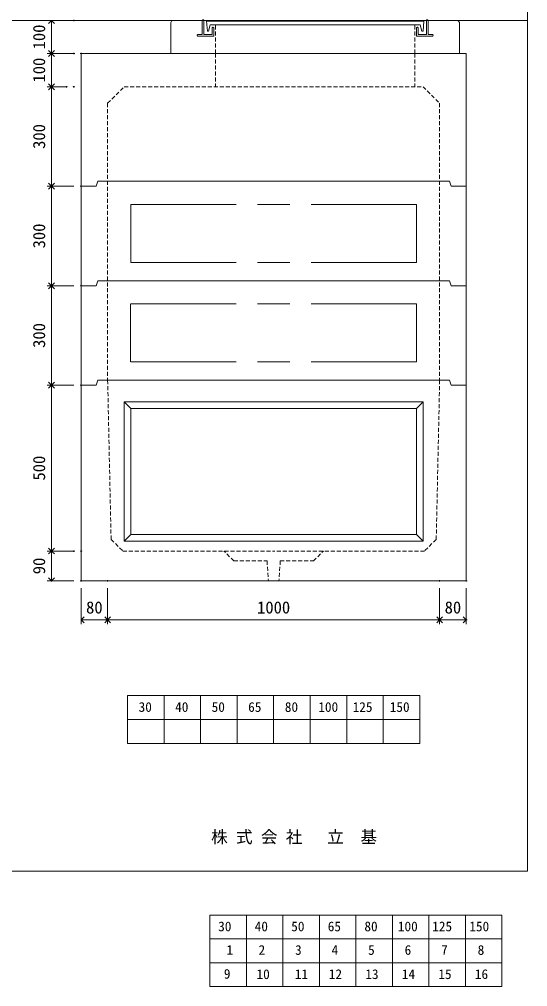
# Model space of a CAD drawing. Units: millimetres, scale not verified. Extents: x -4890 to 18490, y -2312 to 2312.
# Drawn here: x 3359 to 4890, y -2312 to 605 of the extents above; entities that cross this region are included whole.
import ezdxf
from ezdxf.enums import TextEntityAlignment as Align

# ---------------------------------------------------------------- set-up
doc = ezdxf.new("R2010")
doc.units = ezdxf.units.MM
doc.header["$LTSCALE"] = 10
doc.header["$PDMODE"] = 32
doc.header["$PDSIZE"] = 2
doc.linetypes.add('DASHED1', pattern=[1.8, 1.2, -0.6])
doc.linetypes.add('USER2', pattern=[50.8, 31.75, -6.35, 6.35, -6.35])
doc.layers.add('0-1_Defpoints', color=7, linetype='Continuous')
for name, color, linetype, lineweight in [('0-2_waku', 7, 'Continuous', 18), ('0-3_gaikei', 7, 'Continuous', 18), ('0-4_kakure', 7, 'DASHED1', 5), ('0-5_sunpou', 7, 'Continuous', 5), ('0-9_uchigawa', 6, 'Continuous', 18), ('0-B_futa', 3, 'Continuous', 18), ('0-C_GL', 4, 'Continuous', 18), ('0-E_文字１', 7, 'Continuous', 18), ('1-3_uchigawa2', 6, 'USER2', 18), ('1-5_文字２', 7, 'Continuous', 5)]:
    doc.layers.add(name, color=color, linetype=linetype, lineweight=lineweight)
doc.styles.add('ＭＳ ゴシック', font='')
doc.styles.get('ＭＳ ゴシック').set_extended_font_data('MS Gothic')

# ---------------------------------------------------------------- blocks, each defined once
blk = doc.blocks.new('_Open90')
at = {"layer": '0-5_sunpou'}
blk.add_line((0, 0), (-1, 0), dxfattribs=at)
blk.add_lwpolyline([(-0.5, 0.5), (0, 0), (-0.5, -0.5)], dxfattribs=at)
blk = doc.blocks.new('D94')
at = {"layer": '0-1_Defpoints'}
for p in [(4992.32, 1104.36), (5072.32, 1104.36), (5072.32, 986.94)]:
    blk.add_point(p, dxfattribs=at)
at = {"layer": '0-5_sunpou'}
for p, q in [((4992.32, 1082.36), (4992.32, 973.94)), ((5072.32, 1082.36), (5072.32, 973.94)), ((5010.32, 986.94), (5054.32, 986.94))]:
    blk.add_line(p, q, dxfattribs=at)
at = {"layer": '0-5_sunpou', "xscale": 18, "yscale": 18, "rotation": 180}
blk.add_blockref('_Open90', (4992.32, 986.94), dxfattribs=at)
at = {"layer": '0-5_sunpou', "xscale": 18, "yscale": 18}
blk.add_blockref('_Open90', (5072.32, 986.94), dxfattribs=at)
at = {"layer": '0-5_sunpou', "style": 'ＭＳ ゴシック'}
blk.add_text('80', height=36.66, dxfattribs=at).set_placement((5007.32, 994.94), align=Align.BOTTOM_LEFT)
blk = doc.blocks.new('D95')
at = {"layer": '0-1_Defpoints'}
for p in [(5072.32, 1104.36), (6072.32, 1104.36), (6072.32, 986.94)]:
    blk.add_point(p, dxfattribs=at)
at = {"layer": '0-5_sunpou'}
for p, q in [((5072.32, 1082.36), (5072.32, 973.94)), ((6072.32, 1082.36), (6072.32, 973.94)), ((5090.32, 986.94), (6054.32, 986.94))]:
    blk.add_line(p, q, dxfattribs=at)
at = {"layer": '0-5_sunpou', "xscale": 18, "yscale": 18, "rotation": 180}
blk.add_blockref('_Open90', (5072.32, 986.94), dxfattribs=at)
at = {"layer": '0-5_sunpou', "xscale": 18, "yscale": 18}
blk.add_blockref('_Open90', (6072.32, 986.94), dxfattribs=at)
at = {"layer": '0-5_sunpou', "style": 'ＭＳ ゴシック'}
blk.add_text('1000', height=36.66, dxfattribs=at).set_placement((5522.32, 994.94), align=Align.BOTTOM_LEFT)
blk = doc.blocks.new('D96')
at = {"layer": '0-1_Defpoints'}
for p in [(6072.32, 1104.36), (6152.32, 1104.36), (6152.32, 986.94)]:
    blk.add_point(p, dxfattribs=at)
at = {"layer": '0-5_sunpou'}
for p, q in [((6072.32, 1082.36), (6072.32, 973.94)), ((6152.32, 1082.36), (6152.32, 973.94)), ((6090.32, 986.94), (6134.32, 986.94))]:
    blk.add_line(p, q, dxfattribs=at)
at = {"layer": '0-5_sunpou', "xscale": 18, "yscale": 18, "rotation": 180}
blk.add_blockref('_Open90', (6072.32, 986.94), dxfattribs=at)
at = {"layer": '0-5_sunpou', "xscale": 18, "yscale": 18}
blk.add_blockref('_Open90', (6152.32, 986.94), dxfattribs=at)
at = {"layer": '0-5_sunpou', "style": 'ＭＳ ゴシック'}
blk.add_text('80', height=36.66, dxfattribs=at).set_placement((6087.32, 994.94), align=Align.BOTTOM_LEFT)
blk = doc.blocks.new('D97')
at = {"layer": '0-1_Defpoints'}
for p in [(4992.32, 1194.36), (4903, 1104.36), (4992.32, 1104.36)]:
    blk.add_point(p, dxfattribs=at)
at = {"layer": '0-5_sunpou'}
for p, q in [((4970.32, 1194.36), (4890, 1194.36)), ((4903, 1176.36), (4903, 1122.36)), ((4970.32, 1104.36), (4890, 1104.36))]:
    blk.add_line(p, q, dxfattribs=at)
at = {"layer": '0-5_sunpou', "xscale": 18, "yscale": 18}
for p, rotation in [((4903, 1194.36), 90), ((4903, 1104.36), 270)]:
    blk.add_blockref('_Open90', p, dxfattribs=dict(at, rotation=rotation))
at = {"layer": '0-5_sunpou', "style": 'ＭＳ ゴシック'}
blk.add_text('90', height=36.66, rotation=90, dxfattribs=at).set_placement((4895, 1124.36), align=Align.BOTTOM_LEFT)
blk = doc.blocks.new('D98')
at = {"layer": '0-1_Defpoints'}
for p in [(4992.32, 1694.36), (4903, 1194.36), (4970.32, 1194.36)]:
    blk.add_point(p, dxfattribs=at)
at = {"layer": '0-5_sunpou'}
for p, q in [((4970.32, 1694.36), (4890, 1694.36)), ((4903, 1676.36), (4903, 1212.36)), ((4948.32, 1194.36), (4890, 1194.36))]:
    blk.add_line(p, q, dxfattribs=at)
at = {"layer": '0-5_sunpou', "xscale": 18, "yscale": 18}
for p, rotation in [((4903, 1694.36), 90), ((4903, 1194.36), 270)]:
    blk.add_blockref('_Open90', p, dxfattribs=dict(at, rotation=rotation))
at = {"layer": '0-5_sunpou', "style": 'ＭＳ ゴシック'}
blk.add_text('500', height=36.66, rotation=90, dxfattribs=at).set_placement((4895, 1406.86), align=Align.BOTTOM_LEFT)
blk = doc.blocks.new('D99')
at = {"layer": '0-1_Defpoints'}
for p in [(4970.32, 2794.36), (4903, 2694.36), (4992.32, 2694.36)]:
    blk.add_point(p, dxfattribs=at)
at = {"layer": '0-5_sunpou'}
for p, q in [((4948.32, 2794.36), (4890, 2794.36)), ((4903, 2776.36), (4903, 2712.36)), ((4970.32, 2694.36), (4890, 2694.36))]:
    blk.add_line(p, q, dxfattribs=at)
at = {"layer": '0-5_sunpou', "xscale": 18, "yscale": 18}
for p, rotation in [((4903, 2794.36), 90), ((4903, 2694.36), 270)]:
    blk.add_blockref('_Open90', p, dxfattribs=dict(at, rotation=rotation))
at = {"layer": '0-5_sunpou', "style": 'ＭＳ ゴシック'}
blk.add_text('100', height=36.66, rotation=90, dxfattribs=at).set_placement((4895, 2706.86), align=Align.BOTTOM_LEFT)
blk = doc.blocks.new('D100')
at = {"layer": '0-1_Defpoints'}
for p in [(4970.32, 2694.36), (4903, 2594.36), (4970.32, 2594.36)]:
    blk.add_point(p, dxfattribs=at)
at = {"layer": '0-5_sunpou'}
for p, q in [((4948.32, 2694.36), (4890, 2694.36)), ((4903, 2676.36), (4903, 2612.36)), ((4948.32, 2594.36), (4890, 2594.36))]:
    blk.add_line(p, q, dxfattribs=at)
at = {"layer": '0-5_sunpou', "xscale": 18, "yscale": 18}
for p, rotation in [((4903, 2694.36), 90), ((4903, 2594.36), 270)]:
    blk.add_blockref('_Open90', p, dxfattribs=dict(at, rotation=rotation))
at = {"layer": '0-5_sunpou', "style": 'ＭＳ ゴシック'}
blk.add_text('100', height=36.66, rotation=90, dxfattribs=at).set_placement((4895, 2606.86), align=Align.BOTTOM_LEFT)
blk = doc.blocks.new('D101')
at = {"layer": '0-1_Defpoints'}
for p in [(4948.32, 2594.36), (4903, 2294.36), (4992.32, 2294.36)]:
    blk.add_point(p, dxfattribs=at)
at = {"layer": '0-5_sunpou'}
for p, q in [((4926.32, 2594.36), (4890, 2594.36)), ((4903, 2576.36), (4903, 2312.36)), ((4970.32, 2294.36), (4890, 2294.36))]:
    blk.add_line(p, q, dxfattribs=at)
at = {"layer": '0-5_sunpou', "xscale": 18, "yscale": 18}
for p, rotation in [((4903, 2594.36), 90), ((4903, 2294.36), 270)]:
    blk.add_blockref('_Open90', p, dxfattribs=dict(at, rotation=rotation))
at = {"layer": '0-5_sunpou', "style": 'ＭＳ ゴシック'}
blk.add_text('300', height=36.66, rotation=90, dxfattribs=at).set_placement((4895, 2406.86), align=Align.BOTTOM_LEFT)
blk = doc.blocks.new('D102')
at = {"layer": '0-1_Defpoints'}
for p in [(4992.32, 2294.36), (4903, 1994.36), (4992.32, 1994.36)]:
    blk.add_point(p, dxfattribs=at)
at = {"layer": '0-5_sunpou'}
for p, q in [((4970.32, 2294.36), (4890, 2294.36)), ((4903, 2276.36), (4903, 2012.36)), ((4970.32, 1994.36), (4890, 1994.36))]:
    blk.add_line(p, q, dxfattribs=at)
at = {"layer": '0-5_sunpou', "xscale": 18, "yscale": 18}
for p, rotation in [((4903, 2294.36), 90), ((4903, 1994.36), 270)]:
    blk.add_blockref('_Open90', p, dxfattribs=dict(at, rotation=rotation))
at = {"layer": '0-5_sunpou', "style": 'ＭＳ ゴシック'}
blk.add_text('300', height=36.66, rotation=90, dxfattribs=at).set_placement((4895, 2106.86), align=Align.BOTTOM_LEFT)
blk = doc.blocks.new('D103')
at = {"layer": '0-1_Defpoints'}
for p in [(4992.32, 1994.36), (4903, 1694.36), (4992.32, 1694.36)]:
    blk.add_point(p, dxfattribs=at)
at = {"layer": '0-5_sunpou'}
for p, q in [((4970.32, 1994.36), (4890, 1994.36)), ((4903, 1976.36), (4903, 1712.36)), ((4970.32, 1694.36), (4890, 1694.36))]:
    blk.add_line(p, q, dxfattribs=at)
at = {"layer": '0-5_sunpou', "xscale": 18, "yscale": 18}
for p, rotation in [((4903, 1994.36), 90), ((4903, 1694.36), 270)]:
    blk.add_blockref('_Open90', p, dxfattribs=dict(at, rotation=rotation))
at = {"layer": '0-5_sunpou', "style": 'ＭＳ ゴシック'}
blk.add_text('300', height=36.66, rotation=90, dxfattribs=at).set_placement((4895, 1806.86), align=Align.BOTTOM_LEFT)

msp = doc.modelspace()

# ---------------------------------------------------------------- linework, layer by layer
at = {"layer": '0-2_waku'}
for p, q in [((4890.06, 2311.88), (4890.06, -1963.12)), ((3685.06, -1434.12), (3685.06, -1578.12)), ((3685.06, -1434.12), (3685.06, -1578.12)), ((3685.06, -1434.12), (3685.06, -1578.12)), ((3685.06, -1434.12), (3685.06, -1578.12)), ((3685.06, -1434.12), (4565.06, -1434.12)), ((3795.06, -1434.12), (3795.06, -1578.12)), ((3905.06, -1434.12), (3905.06, -1578.12)), ((3905.06, -1434.12), (3905.06, -1578.12)), ((4015.06, -1434.12), (4015.06, -1578.12)), ((4125.06, -1434.12), (4125.06, -1578.12)), ((4235.06, -1434.12), (4235.06, -1578.12)), ((4345.06, -1434.12), (4345.06, -1578.12)), ((4455.06, -1434.12), (4455.06, -1578.12)), ((4565.06, -1434.12), (4565.06, -1578.12)), ((3685.06, -1506.12), (4565.06, -1506.12)), ((3685.06, -1578.12), (4565.06, -1578.12)), ((-1229.94, -1963.12), (4890.06, -1963.12)), ((-1229.94, -1963.12), (4890.06, -1963.12))]:
    msp.add_line(p, q, dxfattribs=at)
at = {"layer": '0-3_gaikei'}
for p, q in [((3815.06, 501.88), (3815.06, 591.88)), ((3825.06, 601.88), (3910.06, 601.88)), ((4590.06, 601.88), (4675.06, 601.88)), ((4685.06, 501.88), (4685.06, 591.88)), ((3545.06, 501.88), (4705.06, 501.88)), ((3545.06, 501.88), (3545.06, -888.12)), ((3590.56, 501.88), (3545.06, 501.88)), ((3815.06, 501.88), (3925.06, 501.88)), ((3815.06, 501.88), (3925.06, 501.88)), ((3815.06, 501.88), (3925.06, 501.88)), ((3815.06, 501.88), (3925.06, 501.88)), ((3815.06, 501.88), (3925.06, 501.88)), ((3815.06, 501.88), (3925.06, 501.88)), ((3850.06, 501.88), (4650.06, 501.88)), ((3850.06, 501.88), (4650.06, 501.88)), ((3850.06, 501.88), (4650.06, 501.88)), ((3850.06, 501.88), (4650.06, 501.88)), ((4685.06, 501.88), (4575.06, 501.88)), ((4685.06, 501.88), (4575.06, 501.88)), ((4685.06, 501.88), (4575.06, 501.88)), ((4685.06, 501.88), (4575.06, 501.88)), ((4685.06, 501.88), (4575.06, 501.88)), ((4685.06, 501.88), (4575.06, 501.88)), ((4685.06, 501.88), (4575.06, 501.88)), ((4685.06, 501.88), (4575.06, 501.88)), ((4705.06, 501.88), (4705.06, -888.12)), ((4125.06, 116.88), (3595.06, 116.88)), ((4655.06, 116.88), (4125.06, 116.88)), ((4655.06, 116.88), (4660.06, 101.88)), ((4705.06, 101.88), (4660.06, 101.88)), ((4680.06, 101.88), (4705.06, 101.88)), ((4680.06, 101.88), (4705.06, 101.88)), ((4125.06, -183.12), (3595.06, -183.12)), ((4655.06, -183.12), (4125.06, -183.12)), ((4655.06, -183.12), (4660.06, -198.12)), ((4705.06, -198.12), (4660.06, -198.12)), ((4680.06, -198.12), (4705.06, -198.12)), ((4680.06, -198.12), (4705.06, -198.12)), ((4125.06, -483.12), (3595.06, -483.12)), ((4655.06, -483.12), (4125.06, -483.12)), ((4655.06, -483.12), (4660.06, -498.12)), ((3545.06, -498.12), (3545.06, -1088.12)), ((4705.06, -498.12), (4660.06, -498.12)), ((4680.06, -498.12), (4705.06, -498.12)), ((4680.06, -498.12), (4705.06, -498.12))]:
    msp.add_line(p, q, dxfattribs=at)
for points in [[(3595.06, 116.88), (3590.06, 101.88), (3545.06, 101.88)], [(3595.06, -183.12), (3590.06, -198.12), (3545.06, -198.12)], [(3595.06, -483.12), (3590.06, -498.12), (3545.06, -498.12)], [(3545.06, -1088.12), (4705.06, -1088.12), (4705.06, -498.12)]]:
    msp.add_lwpolyline(points, dxfattribs=at)
for centre, radius, start, end in [((3824.48, 592.46), 9.44, 86.47383, 183.52617), ((4675.39, 592.21), 9.68, 358.04251, 91.95749)]:
    msp.add_arc(centre, radius, start, end, dxfattribs=at)
at = {"layer": '0-4_kakure'}
for p, q in [((3950.06, 501.88), (3950.06, 588.38)), ((4550.06, 501.88), (4550.06, 588.38)), ((3950.06, 501.88), (3950.06, 401.88)), ((4550.06, 501.88), (4550.06, 401.88)), ((3625.06, 351.88), (3675.06, 401.88)), ((3675.06, 401.88), (4575.06, 401.88)), ((4575.06, 401.88), (4625.06, 351.88)), ((3625.06, 351.88), (3625.06, -483.12)), ((4625.06, 351.88), (4625.06, -483.12)), ((3635.38, -963.12), (3625.06, -483.12)), ((4625.06, -483.12), (4614.74, -963.12)), ((3635.38, -963.12), (3671.14, -998.12)), ((3671.14, -998.12), (4125.06, -998.12)), ((4005.06, -1028.12), (3975.06, -998.12)), ((4245.06, -1028.12), (4275.06, -998.12)), ((4005.06, -1028.12), (4105.06, -1028.12)), ((4105.06, -1028.12), (4109.06, -1088.12)), ((4145.06, -1028.12), (4141.06, -1088.12)), ((4145.06, -1028.12), (4245.06, -1028.12))]:
    msp.add_line(p, q, dxfattribs=at)
msp.add_lwpolyline([(4614.74, -963.12), (4578.97, -998.12), (4125.06, -998.12)], dxfattribs=at)
at = {"layer": '0-9_uchigawa'}
for p, q in [((3675.06, -548.12), (3695.06, -568.12)), ((3675.06, -548.12), (3695.06, -568.12)), ((3675.06, -968.12), (3675.06, -548.12)), ((4575.06, -968.12), (4575.06, -548.12)), ((3695.06, -568.12), (4125.06, -568.12)), ((3695.06, -568.12), (4125.06, -568.12)), ((3695.06, -948.12), (3695.06, -568.12)), ((4555.06, -948.12), (4555.06, -568.12)), ((3675.06, -968.12), (3695.06, -948.12)), ((3695.06, -948.12), (4555.06, -948.12)), ((4575.06, -968.12), (4555.06, -948.12)), ((3675.06, -968.12), (4575.06, -968.12))]:
    msp.add_line(p, q, dxfattribs=at)
for points in [[(3675.06, -548.12), (4125.06, -548.12), (4575.06, -548.12)], [(3675.06, -548.12), (4125.06, -548.12), (4575.06, -548.12)], [(4125.06, -568.12), (4555.06, -568.12), (4575.06, -548.12)], [(4125.06, -568.12), (4555.06, -568.12), (4575.06, -548.12)]]:
    msp.add_lwpolyline(points, dxfattribs=at)
at = {"layer": '0-B_futa'}
for p, q in [((3910.06, 601.88), (3910.06, 558.88)), ((3912.06, 603.88), (3915.06, 603.88)), ((3915.06, 603.88), (3915.06, 558.88)), ((3922.87, 599.38), (4577.2, 599.38)), ((3922.87, 599.38), (3925.36, 569.38)), ((3933.39, 588.38), (3929.07, 569.38)), ((3933.39, 588.38), (4566.73, 588.38)), ((4566.73, 588.38), (4571.04, 569.38)), ((4577.2, 599.38), (4574.95, 569.38)), ((4585.06, 603.88), (4585.06, 558.88)), ((4585.06, 603.88), (4588.06, 603.88)), ((4590.06, 601.88), (4590.06, 558.88)), ((3895.06, 556.88), (3895.06, 555.88)), ((3897.06, 558.88), (3910.06, 558.88)), ((3915.06, 558.88), (3940.06, 558.88)), ((3925.36, 569.38), (3929.07, 569.38)), ((3940.06, 578.88), (3940.06, 558.88)), ((3942.06, 580.88), (3943.06, 580.88)), ((3945.06, 578.88), (3945.06, 553.88)), ((4555.06, 578.88), (4555.06, 553.88)), ((4558.06, 580.88), (4557.06, 580.88)), ((4560.06, 578.88), (4560.06, 558.88)), ((4585.06, 558.88), (4560.06, 558.88)), ((4574.95, 569.38), (4571.04, 569.38)), ((4603.06, 558.88), (4590.06, 558.88)), ((4605.06, 556.88), (4605.06, 555.88)), ((3945.06, 553.88), (3897.06, 553.88)), ((4555.06, 553.88), (4603.06, 553.88))]:
    msp.add_line(p, q, dxfattribs=at)
for centre, start, end in [((3912.06, 601.88), 90, 180), ((4588.06, 601.88), 0, 90), ((3897.06, 556.88), 90, 180), ((3897.06, 555.88), 180, 270), ((3942.06, 578.88), 90, 180), ((3943.06, 578.88), 0, 90), ((4557.06, 578.88), 90, 180), ((4558.06, 578.88), 0, 90), ((4603.06, 556.88), 0, 90), ((4603.06, 555.88), 270, 0)]:
    msp.add_arc(centre, 2, start, end, dxfattribs=at)
at = {"layer": '0-C_GL'}
msp.add_line((-1229.94, 601.88), (4890.06, 601.88), dxfattribs=at)
at = {"layer": '1-3_uchigawa2'}
for p, q in [((3695.06, 46.88), (4125.06, 46.88)), ((3695.06, 46.88), (3695.06, -128.12)), ((4555.06, 46.88), (4125.06, 46.88)), ((4555.06, 46.88), (4555.06, -128.12)), ((3695.06, -128.12), (4125.06, -128.12)), ((4555.06, -128.12), (4125.06, -128.12)), ((3694.21, -253.12), (3694.21, -428.12)), ((3695.06, -253.12), (4125.06, -253.12)), ((4555.06, -253.12), (4125.06, -253.12)), ((4555.06, -253.12), (4555.06, -428.12)), ((3695.06, -428.12), (4125.06, -428.12)), ((4555.06, -428.12), (4125.06, -428.12))]:
    msp.add_line(p, q, dxfattribs=at)
at = {"layer": '1-5_文字２'}
for p, q in [((3932.8, -2095.63), (3932.8, -2239.63)), ((3932.8, -2095.63), (3932.8, -2239.63)), ((3932.8, -2095.63), (3932.8, -2239.63)), ((3932.8, -2095.63), (3932.8, -2239.63)), ((3932.8, -2095.63), (4812.8, -2095.63)), ((3932.8, -2095.63), (3932.8, -2239.63)), ((3932.8, -2095.63), (3932.8, -2239.63)), ((3932.8, -2095.63), (3932.8, -2239.63)), ((3932.8, -2095.63), (3932.8, -2239.63)), ((3932.8, -2095.63), (4812.8, -2095.63)), ((4042.8, -2095.63), (4042.8, -2239.63)), ((4042.8, -2095.63), (4042.8, -2239.63)), ((4152.8, -2095.63), (4152.8, -2239.63)), ((4152.8, -2095.63), (4152.8, -2239.63)), ((4152.8, -2095.63), (4152.8, -2239.63)), ((4152.8, -2095.63), (4152.8, -2239.63)), ((4262.8, -2095.63), (4262.8, -2239.63)), ((4262.8, -2095.63), (4262.8, -2239.63)), ((4372.8, -2095.63), (4372.8, -2239.63)), ((4372.8, -2095.63), (4372.8, -2239.63)), ((4482.8, -2095.63), (4482.8, -2239.63)), ((4482.8, -2095.63), (4482.8, -2239.63)), ((4592.8, -2095.63), (4592.8, -2239.63)), ((4592.8, -2095.63), (4592.8, -2239.63)), ((4702.8, -2095.63), (4702.8, -2239.63)), ((4702.8, -2095.63), (4702.8, -2239.63)), ((4812.8, -2095.63), (4812.8, -2239.63)), ((4812.8, -2095.63), (4812.8, -2239.63)), ((3932.8, -2167.63), (4812.8, -2167.63)), ((3932.8, -2167.63), (4812.8, -2167.63)), ((3932.8, -2239.63), (4812.8, -2239.63)), ((3932.8, -2239.63), (4812.8, -2239.63)), ((3932.8, -2239.63), (3932.8, -2311.63)), ((3932.8, -2239.63), (3932.8, -2311.63)), ((3932.8, -2239.63), (3932.8, -2311.63)), ((3932.8, -2239.63), (3932.8, -2311.63)), ((3932.8, -2239.63), (4812.8, -2239.63)), ((3932.8, -2239.63), (3932.8, -2311.63)), ((3932.8, -2239.63), (3932.8, -2311.63)), ((3932.8, -2239.63), (3932.8, -2311.63)), ((3932.8, -2239.63), (3932.8, -2311.63)), ((3932.8, -2239.63), (4812.8, -2239.63)), ((4042.8, -2239.63), (4042.8, -2311.63)), ((4042.8, -2239.63), (4042.8, -2311.63)), ((4152.8, -2239.63), (4152.8, -2311.63)), ((4152.8, -2239.63), (4152.8, -2311.63)), ((4152.8, -2239.63), (4152.8, -2311.63)), ((4152.8, -2239.63), (4152.8, -2311.63)), ((4262.8, -2239.63), (4262.8, -2311.63)), ((4262.8, -2239.63), (4262.8, -2311.63)), ((4372.8, -2239.63), (4372.8, -2311.63)), ((4372.8, -2239.63), (4372.8, -2311.63)), ((4482.8, -2239.63), (4482.8, -2311.63)), ((4482.8, -2239.63), (4482.8, -2311.63)), ((4592.8, -2239.63), (4592.8, -2311.63)), ((4592.8, -2239.63), (4592.8, -2311.63)), ((4702.8, -2239.63), (4702.8, -2311.63)), ((4702.8, -2239.63), (4702.8, -2311.63)), ((4812.8, -2239.63), (4812.8, -2311.63)), ((4812.8, -2239.63), (4812.8, -2311.63)), ((3932.8, -2311.63), (4812.8, -2311.63)), ((3932.8, -2311.63), (4812.8, -2311.63))]:
    msp.add_line(p, q, dxfattribs=at)

# ---------------------------------------------------------------- block references
at = {"layer": '0-5_sunpou'}
for name in ['D99', 'D100', 'D101', 'D102', 'D103', 'D98', 'D97', 'D94', 'D95', 'D96']:
    msp.add_blockref(name, (-1447.26, -2192.49), dxfattribs=at)

# ---------------------------------------------------------------- texts
at = {"layer": '0-E_文字１', "style": 'ＭＳ ゴシック'}
for s, height, p in [('30', 29.33, (3718.29, -1491.94)), ('40', 29.33, (3828.29, -1491.94)), ('50', 29.33, (3938.29, -1491.94)), ('65', 29.33, (4048.29, -1491.94)), ('80', 29.33, (4158.7, -1491.94)), ('100', 29.33, (4259.57, -1491.94)), ('125', 29.33, (4362.96, -1491.94)), ('150', 29.33, (4474.72, -1491.94)), ('株 式 会 社 \u3000立\u3000基', 36.66, (3936.59, -1889.48))]:
    msp.add_text(s, height=height, dxfattribs=at).set_placement(p, align=Align.BOTTOM_LEFT)
at = {"layer": '1-5_文字２', "style": 'ＭＳ ゴシック'}
for s, p in [('30', (3957.95, -2153.45)), ('30', (3957.95, -2153.45)), ('40', (4067.95, -2153.45)), ('40', (4067.95, -2153.45)), ('50', (4177.95, -2153.45)), ('50', (4177.95, -2153.45)), ('65', (4287.95, -2153.45)), ('65', (4287.95, -2153.45)), ('80', (4398.36, -2153.45)), ('80', (4398.36, -2153.45)), ('100', (4499.23, -2153.45)), ('100', (4499.23, -2153.45)), ('125', (4602.62, -2153.45)), ('125', (4602.62, -2153.45)), ('150', (4714.38, -2153.45)), ('150', (4714.38, -2153.45)), ('1', (3983.1, -2224.48)), ('2', (4079.53, -2224.48)), ('3', (4189.53, -2224.48)), ('4', (4299.53, -2224.48)), ('5', (4409.53, -2224.48)), ('6', (4519.53, -2224.48)), ('7', (4629.53, -2224.48)), ('8', (4739.53, -2224.48)), ('9', (3975.03, -2296.48)), ('10', (4073.45, -2297.45)), ('11', (4188.94, -2297.45)), ('12', (4291.15, -2297.45)), ('13', (4401.15, -2297.45)), ('14', (4511.15, -2297.45)), ('15', (4621.15, -2297.45)), ('16', (4731.15, -2297.45))]:
    msp.add_text(s, height=29.33, dxfattribs=at).set_placement(p, align=Align.BOTTOM_LEFT)

doc.saveas('drawing.dxf')
